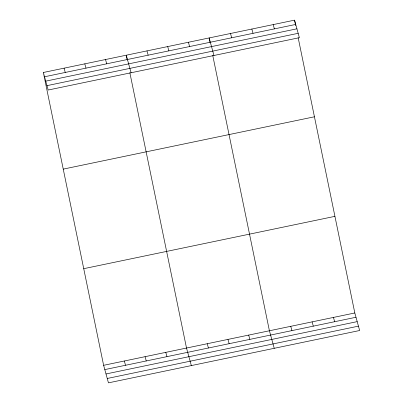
<?xml version="1.0" encoding="UTF-8"?>
<svg xmlns="http://www.w3.org/2000/svg" width="403" height="403" viewBox="0 0 403 403"><rect width="100%" height="100%" fill="white"/><g stroke="black" fill="none" stroke-linecap="round" stroke-linejoin="round"><path stroke-width="0.6" d="M43.353 72.485L294.548 20.15L299.379 37.686L48.184 90.025L43.353 72.485L103.621 365.314L108.452 382.85L359.647 330.515L354.816 312.975L298.155 37.665M44.532 76.772L295.731 24.437M45.741 81.144L296.935 28.809M46.98 85.648L298.175 33.313M63.241 169.119L314.436 116.784M83.733 268.68L334.928 216.346M103.621 365.314L354.816 312.975M104.8 369.596L355.995 317.262M106.004 373.969L357.199 321.634M107.248 378.477L358.443 326.143M273.199 24.598L274.378 28.885M333.462 317.428L334.646 321.71M251.845 29.046L253.029 33.333M312.113 321.876L313.292 326.158M230.496 33.494L231.675 37.781M290.759 326.324L291.943 330.606M213.973 55.483L209.142 37.942L210.139 42.773M274.242 348.308L269.411 330.772L212.749 55.458M188.418 42.26L189.601 46.547M248.686 335.089L249.865 339.376M167.693 46.582L168.877 50.864M227.962 339.407L229.141 343.694M146.974 50.899L148.153 55.181M207.238 343.724L208.416 348.011M131.081 72.752L126.25 55.216L127.242 60.047M191.344 365.581L186.513 348.041L129.852 72.731M105.526 59.533L106.704 63.82M165.789 352.358L166.973 356.645M84.801 63.85L85.98 68.137M145.07 356.675L146.249 360.962M64.077 68.167L65.256 72.454M124.346 360.997L125.524 365.279M294.548 20.15L295.666 25.585"/></g></svg>
